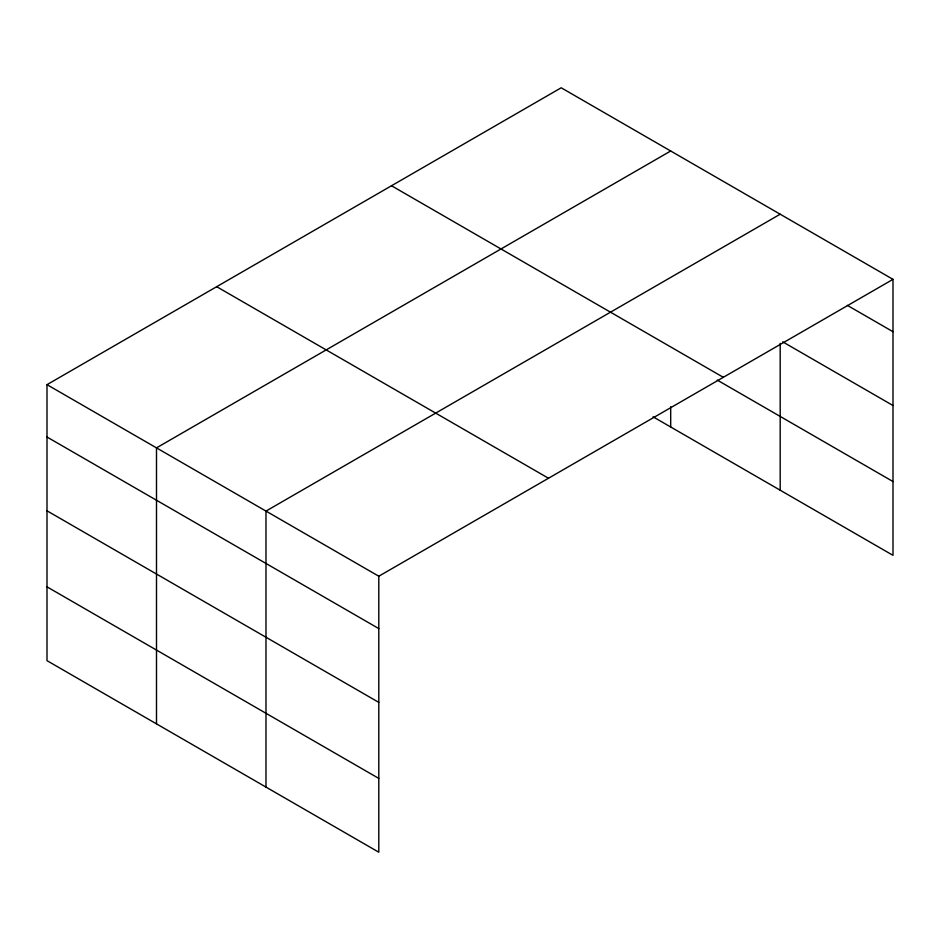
<?xml version="1.0" encoding="UTF-8"?>
<svg xmlns="http://www.w3.org/2000/svg" width="940" height="940" viewBox="0 0 940 940"><rect width="100%" height="100%" fill="white"/><g stroke="black" fill="none" stroke-linecap="round" stroke-linejoin="round"><path stroke-width="1.41" d="M893 279.345L561.204 87.784L47 384.66L47 660.655L378.797 852.216L378.797 576.22L893 279.345L893 555.34L653.077 416.82M670.69 150.999L156.498 447.875L156.498 723.87M780.188 214.214L265.985 511.09L265.985 787.086M847.363 305.371L893 331.714M782.726 341.843L893 405.516M391.51 185.756L723.318 377.316M717.255 380.089L893 481.55M216.682 286.688L548.49 478.248M47 384.66L378.797 576.22M47 437.018L378.797 628.59M47 510.82L378.797 702.38M47 586.854L378.797 778.414M780.188 343.312L780.188 490.21M670.69 406.738L670.69 426.995"/></g></svg>
